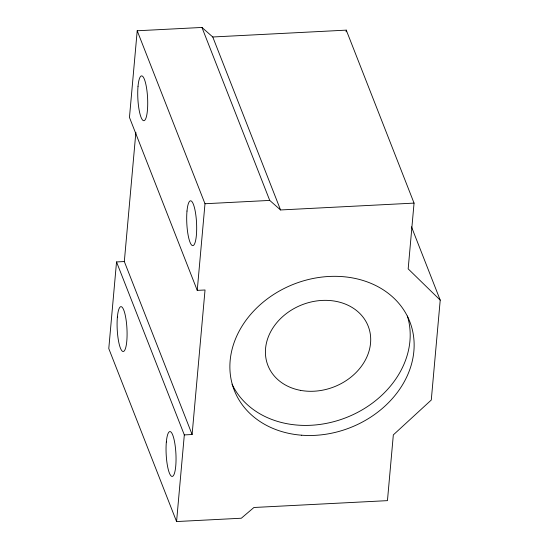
<?xml version="1.0" encoding="UTF-8"?>
<svg xmlns="http://www.w3.org/2000/svg" width="549" height="549" viewBox="0 0 549 549"><rect width="100%" height="100%" fill="white"/><g stroke="black" fill="none" stroke-linecap="round" stroke-linejoin="round"><path stroke-width="0.82" d="M116.532 261.942L184.32 434.911L192.109 434.513L124.321 261.544L116.532 261.942L108.784 348.581L176.572 521.55L241.313 518.229L253.94 507.489L387.45 500.64L393.331 434.883L431.281 400.022L440.216 300.138L411.476 226.806M440.216 300.138L408.175 268.866L414.056 203.109L280.553 209.958L212.765 36.989L201.95 27.45L137.209 30.771L129.461 117.411L197.242 290.38L205.031 289.982L192.109 434.513M124.321 261.544L135.877 132.316M176.572 521.55L184.32 434.911M197.242 290.38L204.99 203.741L137.209 30.771M346.117 31.849L346.268 30.14L212.765 36.989M204.99 203.741L269.731 200.419L280.553 209.958M346.268 30.14L414.056 203.109M201.95 27.45L269.731 200.419M407.399 316.032A94.236 77.1 -21.4 0 1 345.891 417.72A94.236 77.1 -21.4 0 1 232.042 384.19M301.71 435.213A94.236 77.1 -21.4 0 0 409.993 322.167A94.236 77.1 -21.4 0 0 254.331 310.357A94.236 77.1 -21.4 0 0 301.71 435.213M117.383 317.082A22.434 4.872 87.1 0 0 122.983 351.484A22.434 4.872 87.1 0 0 125.913 318.715A22.434 4.872 87.1 0 0 117.383 317.082M138.025 86.296A22.434 4.872 87.1 0 0 143.618 120.691A22.434 4.872 87.1 0 0 146.549 87.929A22.434 4.872 87.1 0 0 138.025 86.296M186.996 211.056A22.434 4.872 87.1 0 0 192.534 245.609A22.434 4.872 87.1 0 0 195.533 213.012A22.434 4.872 87.1 0 0 186.996 211.056M300.55 390.373A53.85 44.057 -21.4 0 0 369.813 331.472A53.85 44.057 -21.4 0 0 283.812 315.62A53.85 44.057 -21.4 0 0 300.55 390.373M166.34 442.007A22.434 4.872 87.1 0 0 171.94 476.408A22.434 4.872 87.1 0 0 174.87 443.64A22.434 4.872 87.1 0 0 166.34 442.007"/></g></svg>
